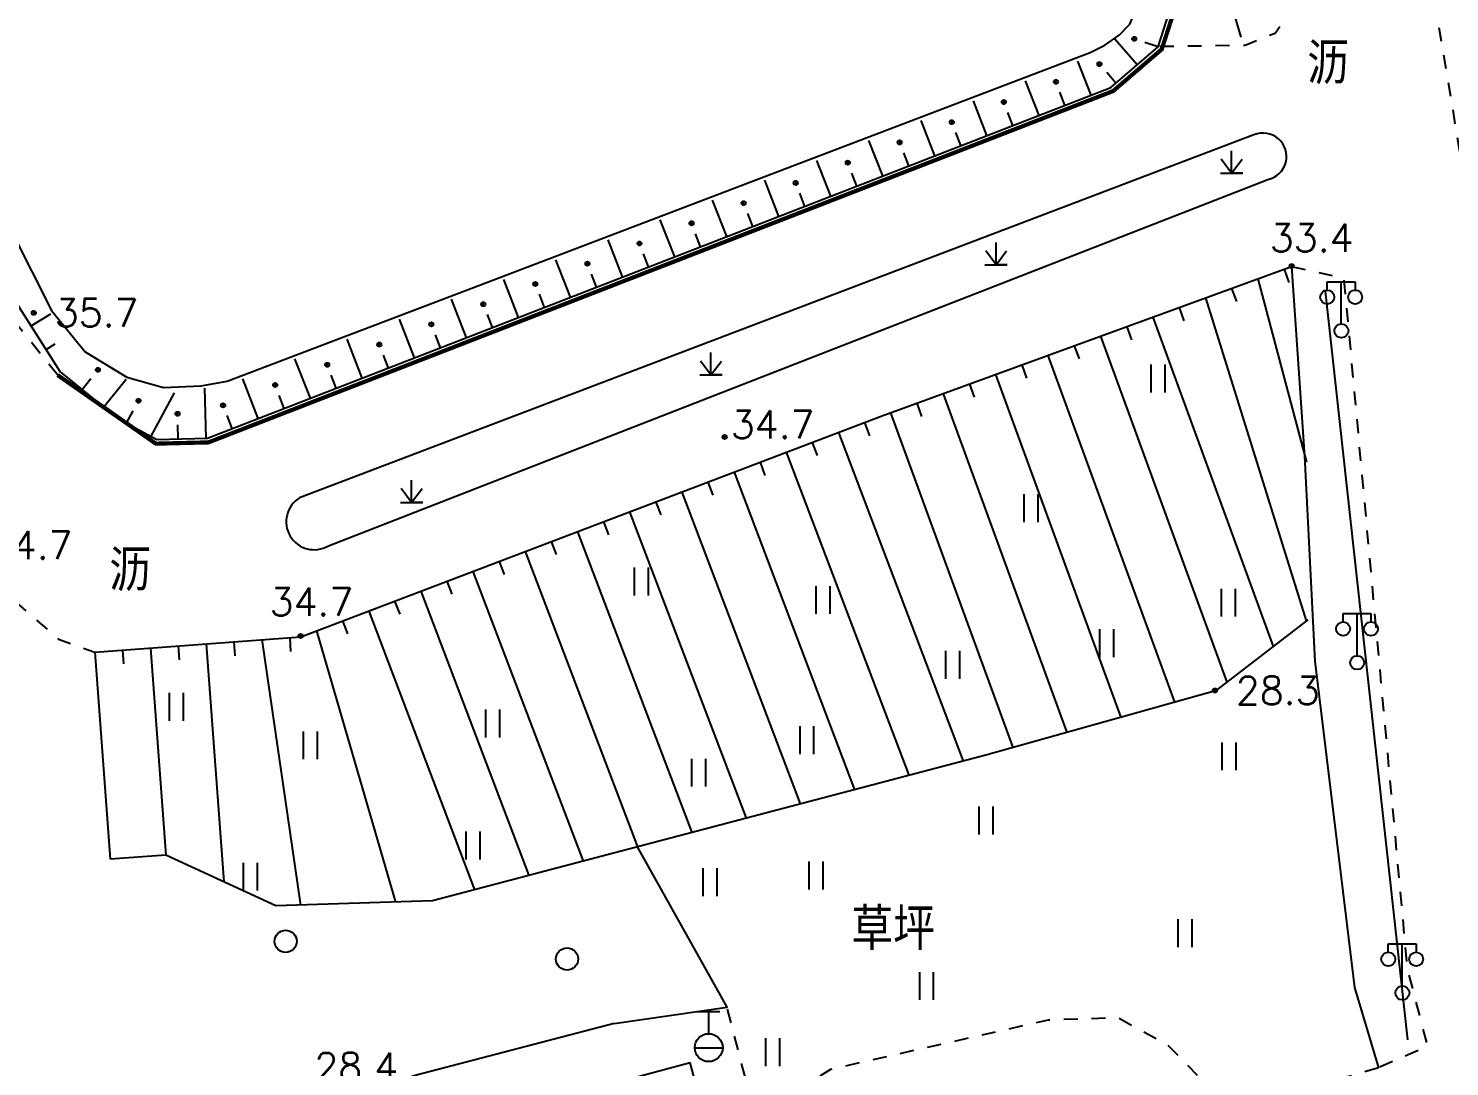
# Model space of a CAD drawing. Extents: x 115374 to 116875, y 149866 to 152432.
# Drawn here: x 115681.2 to 115783, y 151212.5 to 151286.8 of the extents above; entities that cross this region are included whole.
import ezdxf
from ezdxf.enums import TextEntityAlignment as Align

# ---------------------------------------------------------------- set-up
doc = ezdxf.new("R2010")
doc.units = 0
doc.header["$MEASUREMENT"] = 0
doc.header["$PDMODE"] = 32
doc.header["$PDSIZE"] = 0.3
doc.linetypes.add('X6', pattern=[2, 1, -1])
doc.layers.get('0').update_dxf_attribs({"linetype": 'CONTINUOUS'})
for name, color, linetype in [('DLDW', 14, 'CONTINUOUS'), ('DLSS', 5, 'CONTINUOUS'), ('DMTZ', 5, 'CONTINUOUS'), ('GCD', 1, 'CONTINUOUS'), ('GXYZ', 2, 'CONTINUOUS'), ('JMD', 6, 'CONTINUOUS'), ('SXSS', 5, 'CONTINUOUS'), ('YZH', 2, 'CONTINUOUS'), ('ZBTZ', 5, 'CONTINUOUS')]:
    doc.layers.add(name, color=color, linetype=linetype)
doc.styles.add('HZ', font='rs.shx', dxfattribs={"bigfont": 'hztxt.shx'})
doc.linetypes.add('X17', pattern='A,9.4,[169,symbolx.shx,S=1,R=0,X=0,Y=0.15],0.6', length=10)
doc.linetypes.add('X35', pattern='A,2,[4,symbolt.shx,S=1,R=0,X=0,Y=0],2,[28,symbolt.shx,S=1,R=0,X=0,Y=0],1e-11', length=4)
doc.linetypes.add('X4', pattern='A,0,-1e-09,[149,symbolx.shx,S=0.15,R=0,X=0,Y=0],-1.6', length=1.6)
doc.linetypes.add('X48', pattern='A,0,-1e-09,[149,symbolx.shx,S=0.15,R=0,X=0,Y=0],-1', length=1)
doc.linetypes.add('X49', pattern='A,0,[5,symbolt.shx,S=1,R=0,X=0,Y=0],-10', length=10)
doc.linetypes.add('X68', pattern='A,1,[150,symbolx.shx,S=1,R=0,X=0,Y=0],2,[153,symbolx.shx,S=1,R=0,X=0,Y=-0.8],2,[145,symbolx.shx,S=1,R=0,X=0,Y=1],0,[150,symbolx.shx,S=1,R=0,X=0,Y=0],2,[153,symbolx.shx,S=1,R=0,X=0,Y=-0.8],2,[150,symbolx.shx,S=1,R=0,X=0,Y=0],0.5,-0.5,[146,symbolx.shx,S=1,R=0,X=0,Y=0],-0.5,0.5,[153,symbolx.shx,S=1,R=0,X=0,Y=-0.8],1', length=12)

# ---------------------------------------------------------------- blocks, each defined once
blk = doc.blocks.new('GC121')
for p, q in [((-0.5, -0.64), (-0.5, 1.36)), ((0.5, -0.64), (0.5, 1.36)), ((-0.5, -0.64), (-0.5, 0.86))]:
    blk.add_line(p, q)
blk = doc.blocks.new('GC122')
blk.add_circle((0, 0), 0.8)
blk = doc.blocks.new('GC124')
for p, q in [((0, -0.8), (-0.75, 0.2)), ((0, -0.8), (0, 0.8)), ((0, -0.8), (0.75, 0.2)), ((-0.8, -0.8), (0.75, -0.8)), ((0.8, -0.8), (0, -0.8))]:
    blk.add_line(p, q)
blk = doc.blocks.new('GC133')
for p, q in [((-0.81, 2.59), (0.79, 2.59)), ((-0.01, 0.99), (-0.01, 2.59)), ((-1.01, -0.01), (0.99, -0.01))]:
    blk.add_line(p, q)
blk.add_circle((-0.01, -0.01), 1)
blk = doc.blocks.new('GC097')
for p, q in [((-1, 2.92), (-1, 3.52)), ((-1, 3.52), (1, 3.52)), ((0, 0.52), (0, 3.52)), ((1, 3.52), (1, 2.92))]:
    blk.add_line(p, q)
for centre in [(-1, 2.42), (1, 2.42), (0.01, 0)]:
    blk.add_circle(centre, 0.5)

msp = doc.modelspace()

# ---------------------------------------------------------------- linework, layer by layer
at = {"layer": 'DLSS', "linetype": 'X6', "flags": 128}
msp.add_lwpolyline([(115683.3, 151261.99), (115675.95, 151271.11), (115672.91, 151277.51), (115670.23, 151283.42), (115667.56, 151288.33), (115662.75, 151295.16), (115657.17, 151303.69), (115652.47, 151313.13), (115649.47, 151320.37), (115646.94, 151328.75), (115644.18, 151336.6), (115643.11, 151343.06), (115642.2, 151352.44), (115641.51, 151357.94), (115640.38, 151362.85), (115639.1, 151366.05), (115634.87, 151375.17), (115632.74, 151381.14), (115630.33, 151388.24), (115627.28, 151397.25), (115623.38, 151406.59), (115621.46, 151412.19), (115618.4, 151420.35), (115616.32, 151426.27), (115614.13, 151433.53), (115611.77, 151440.24), (115609.21, 151445.9), (115604.62, 151453.64), (115601.73, 151457.91), (115600.22, 151460.2), (115598.3, 151466.98), (115595.95, 151478.66), (115594.88, 151483.52), (115593.65, 151488.84), (115592.85, 151491.83), (115591.62, 151495.35), (115591.98, 151500)], dxfattribs=at)
for points, elevation in [([(115670.04, 151500), (115683.23, 151487.6), (115700.07, 151468.87), (115711.9, 151456.4), (115719.26, 151448.34), (115723.76, 151441.69), (115731.02, 151424.69), (115734.11, 151416.27), (115738.69, 151404.93), (115743.83, 151392.06), (115747.59, 151379.44), (115752.82, 151358.43), (115756.57, 151344.43), (115763.91, 151316.45), (115767.49, 151303.22), (115771.61, 151287.94), (115770.51, 151286.47), (115768.36, 151285.61), (115762.13, 151285.52)], 37.17), ([(115726.46, 151500), (115728.29, 151484.26), (115730.19, 151470.01), (115733.18, 151463.03), (115739.34, 151455.37), (115748.17, 151445.78), (115753.9, 151440.42), (115757.12, 151434.57), (115757.6, 151426.92), (115756.58, 151418.84), (115755.96, 151410.52), (115760.58, 151372.87), (115770.03, 151332.7), (115772.65, 151322.09), (115774.72, 151313.62), (115776.39, 151309.61), (115782.16, 151287.42), (115786.54, 151261.18), (115786.6, 151256.7)], 43.07), ([(115672.07, 151269.81), (115675.77, 151258.14), (115676.86, 151249.8), (115678.42, 151247.37), (115683.35, 151243.08), (115685.96, 151242.14)], 35.13), ([(115771.68, 151269.77), (115775.43, 151268.95), (115779.97, 151219.53), (115781.42, 151213.91), (115777.91, 151212.36)], 26.58), ([(115777.91, 151212.36), (115769.24, 151209.83), (115766.47, 151210.27), (115762.87, 151213.95), (115759.24, 151215.95), (115754.26, 151215.78), (115738.67, 151212.25), (115735.92, 151210.52), (115733.4, 151208.44), (115731.25, 151216.72)], 20.35)]:
    msp.add_lwpolyline(points, dxfattribs=dict(at, elevation=elevation))
at = {"layer": 'DMTZ', "linetype": 'Continuous'}
for p, q in [((115760.62, 151284.21), (115759.03, 151286.06)), ((115760.62, 151284.21), (115759.03, 151286.06)), ((115760.62, 151284.21), (115759.03, 151286.06)), ((115760.62, 151284.21), (115759.03, 151286.06)), ((115762.13, 151285.52), (115761.18, 151285.83)), ((115762.13, 151285.52), (115761.18, 151285.83)), ((115762.13, 151285.52), (115761.18, 151285.83)), ((115762.13, 151285.52), (115761.18, 151285.83)), ((115757.33, 151282.05), (115756.38, 151284.49)), ((115757.33, 151282.05), (115756.38, 151284.49)), ((115757.33, 151282.05), (115756.38, 151284.49)), ((115757.33, 151282.05), (115756.38, 151284.49)), ((115753.6, 151280.6), (115752.64, 151283.07)), ((115753.6, 151280.6), (115752.64, 151283.07)), ((115753.6, 151280.6), (115752.64, 151283.07)), ((115753.6, 151280.6), (115752.64, 151283.07)), ((115759.11, 151282.91), (115758.46, 151283.67)), ((115759.11, 151282.91), (115758.46, 151283.67)), ((115759.11, 151282.91), (115758.46, 151283.67)), ((115759.11, 151282.91), (115758.46, 151283.67)), ((115755.46, 151281.32), (115755.1, 151282.26)), ((115755.46, 151281.32), (115755.1, 151282.26)), ((115755.46, 151281.32), (115755.1, 151282.26)), ((115755.46, 151281.32), (115755.1, 151282.26)), ((115749.87, 151279.15), (115748.9, 151281.64)), ((115749.87, 151279.15), (115748.9, 151281.64)), ((115749.87, 151279.15), (115748.9, 151281.64)), ((115749.87, 151279.15), (115748.9, 151281.64)), ((115746.14, 151277.7), (115745.16, 151280.22)), ((115746.14, 151277.7), (115745.16, 151280.22)), ((115746.14, 151277.7), (115745.16, 151280.22)), ((115746.14, 151277.7), (115745.16, 151280.22)), ((115751.73, 151279.88), (115751.37, 151280.81)), ((115751.73, 151279.88), (115751.37, 151280.81)), ((115751.73, 151279.88), (115751.37, 151280.81)), ((115751.73, 151279.88), (115751.37, 151280.81)), ((115748, 151278.43), (115747.64, 151279.36)), ((115748, 151278.43), (115747.64, 151279.36)), ((115748, 151278.43), (115747.64, 151279.36)), ((115748, 151278.43), (115747.64, 151279.36)), ((115742.41, 151276.26), (115741.42, 151278.8)), ((115742.41, 151276.26), (115741.42, 151278.8)), ((115742.41, 151276.26), (115741.42, 151278.8)), ((115742.41, 151276.26), (115741.42, 151278.8)), ((115738.68, 151274.81), (115737.69, 151277.37)), ((115738.68, 151274.81), (115737.69, 151277.37)), ((115738.68, 151274.81), (115737.69, 151277.37)), ((115738.68, 151274.81), (115737.69, 151277.37)), ((115744.28, 151276.98), (115743.91, 151277.91)), ((115744.28, 151276.98), (115743.91, 151277.91)), ((115744.28, 151276.98), (115743.91, 151277.91)), ((115744.28, 151276.98), (115743.91, 151277.91)), ((115734.95, 151273.36), (115733.95, 151275.95)), ((115734.95, 151273.36), (115733.95, 151275.95)), ((115734.95, 151273.36), (115733.95, 151275.95)), ((115734.95, 151273.36), (115733.95, 151275.95)), ((115740.55, 151275.53), (115740.18, 151276.46)), ((115740.55, 151275.53), (115740.18, 151276.46)), ((115740.55, 151275.53), (115740.18, 151276.46)), ((115740.55, 151275.53), (115740.18, 151276.46)), ((115736.82, 151274.08), (115736.46, 151275.02)), ((115736.82, 151274.08), (115736.46, 151275.02)), ((115736.82, 151274.08), (115736.46, 151275.02)), ((115736.82, 151274.08), (115736.46, 151275.02)), ((115731.23, 151271.91), (115730.21, 151274.53)), ((115731.23, 151271.91), (115730.21, 151274.53)), ((115731.23, 151271.91), (115730.21, 151274.53)), ((115731.23, 151271.91), (115730.21, 151274.53)), ((115727.5, 151270.46), (115726.47, 151273.11)), ((115727.5, 151270.46), (115726.47, 151273.11)), ((115727.5, 151270.46), (115726.47, 151273.11)), ((115727.5, 151270.46), (115726.47, 151273.11)), ((115733.09, 151272.64), (115732.73, 151273.57)), ((115733.09, 151272.64), (115732.73, 151273.57)), ((115733.09, 151272.64), (115732.73, 151273.57)), ((115733.09, 151272.64), (115732.73, 151273.57)), ((115729.36, 151271.19), (115729, 151272.12)), ((115729.36, 151271.19), (115729, 151272.12)), ((115729.36, 151271.19), (115729, 151272.12)), ((115729.36, 151271.19), (115729, 151272.12)), ((115723.77, 151269.02), (115722.73, 151271.68)), ((115723.77, 151269.02), (115722.73, 151271.68)), ((115723.77, 151269.02), (115722.73, 151271.68)), ((115723.77, 151269.02), (115722.73, 151271.68)), ((115720.04, 151267.57), (115718.99, 151270.26)), ((115720.04, 151267.57), (115718.99, 151270.26)), ((115720.04, 151267.57), (115718.99, 151270.26)), ((115720.04, 151267.57), (115718.99, 151270.26)), ((115725.63, 151269.74), (115725.27, 151270.67)), ((115725.63, 151269.74), (115725.27, 151270.67)), ((115725.63, 151269.74), (115725.27, 151270.67)), ((115725.63, 151269.74), (115725.27, 151270.67)), ((115716.31, 151266.12), (115715.26, 151268.84)), ((115716.31, 151266.12), (115715.26, 151268.84)), ((115716.31, 151266.12), (115715.26, 151268.84)), ((115716.31, 151266.12), (115715.26, 151268.84)), ((115721.9, 151268.29), (115721.54, 151269.22)), ((115721.9, 151268.29), (115721.54, 151269.22)), ((115721.9, 151268.29), (115721.54, 151269.22)), ((115721.9, 151268.29), (115721.54, 151269.22)), ((115769.27, 151268.89), (115772.75, 151255.76)), ((115769.27, 151268.89), (115772.75, 151255.76)), ((115769.27, 151268.89), (115772.75, 151255.76)), ((115769.27, 151268.89), (115772.75, 151255.76)), ((115771.15, 151269.57), (115771.5, 151268.63)), ((115771.15, 151269.57), (115771.5, 151268.63)), ((115771.15, 151269.57), (115771.5, 151268.63)), ((115771.15, 151269.57), (115771.5, 151268.63)), ((115718.17, 151266.84), (115717.81, 151267.78)), ((115718.17, 151266.84), (115717.81, 151267.78)), ((115718.17, 151266.84), (115717.81, 151267.78)), ((115718.17, 151266.84), (115717.81, 151267.78)), ((115767.4, 151268.2), (115767.74, 151267.26)), ((115767.4, 151268.2), (115767.74, 151267.26)), ((115767.4, 151268.2), (115767.74, 151267.26)), ((115767.4, 151268.2), (115767.74, 151267.26)), ((115712.58, 151264.67), (115711.52, 151267.42)), ((115712.58, 151264.67), (115711.52, 151267.42)), ((115712.58, 151264.67), (115711.52, 151267.42)), ((115712.58, 151264.67), (115711.52, 151267.42)), ((115763.64, 151266.83), (115763.98, 151265.89)), ((115763.64, 151266.83), (115763.98, 151265.89)), ((115763.64, 151266.83), (115763.98, 151265.89)), ((115763.64, 151266.83), (115763.98, 151265.89)), ((115765.52, 151267.52), (115772.73, 151244.39)), ((115765.52, 151267.52), (115772.73, 151244.39)), ((115765.52, 151267.52), (115772.73, 151244.39)), ((115765.52, 151267.52), (115772.73, 151244.39)), ((115681.39, 151265.51), (115682.82, 151266.39)), ((115681.39, 151265.51), (115682.82, 151266.39)), ((115681.39, 151265.51), (115682.82, 151266.39)), ((115681.39, 151265.51), (115682.82, 151266.39)), ((115708.85, 151263.22), (115707.78, 151265.99)), ((115708.85, 151263.22), (115707.78, 151265.99)), ((115708.85, 151263.22), (115707.78, 151265.99)), ((115708.85, 151263.22), (115707.78, 151265.99)), ((115714.45, 151265.4), (115714.08, 151266.33)), ((115714.45, 151265.4), (115714.08, 151266.33)), ((115714.45, 151265.4), (115714.08, 151266.33)), ((115714.45, 151265.4), (115714.08, 151266.33)), ((115761.76, 151266.14), (115770.37, 151242.56)), ((115761.76, 151266.14), (115770.37, 151242.56)), ((115761.76, 151266.14), (115770.37, 151242.56)), ((115761.76, 151266.14), (115770.37, 151242.56)), ((115710.72, 151263.95), (115710.36, 151264.88)), ((115710.72, 151263.95), (115710.36, 151264.88)), ((115710.72, 151263.95), (115710.36, 151264.88)), ((115710.72, 151263.95), (115710.36, 151264.88)), ((115758, 151264.77), (115767.05, 151239.99)), ((115758, 151264.77), (115767.05, 151239.99)), ((115758, 151264.77), (115767.05, 151239.99)), ((115758, 151264.77), (115767.05, 151239.99)), ((115759.88, 151265.46), (115760.22, 151264.52)), ((115759.88, 151265.46), (115760.22, 151264.52)), ((115759.88, 151265.46), (115760.22, 151264.52)), ((115759.88, 151265.46), (115760.22, 151264.52)), ((115682.47, 151263.83), (115683.11, 151264.22)), ((115682.47, 151263.83), (115683.11, 151264.22)), ((115682.47, 151263.83), (115683.11, 151264.22)), ((115682.47, 151263.83), (115683.11, 151264.22)), ((115705.12, 151261.78), (115704.04, 151264.57)), ((115705.12, 151261.78), (115704.04, 151264.57)), ((115705.12, 151261.78), (115704.04, 151264.57)), ((115705.12, 151261.78), (115704.04, 151264.57)), ((115756.12, 151264.09), (115756.47, 151263.15)), ((115756.12, 151264.09), (115756.47, 151263.15)), ((115756.12, 151264.09), (115756.47, 151263.15)), ((115756.12, 151264.09), (115756.47, 151263.15)), ((115701.4, 151260.33), (115700.3, 151263.15)), ((115701.4, 151260.33), (115700.3, 151263.15)), ((115701.4, 151260.33), (115700.3, 151263.15)), ((115701.4, 151260.33), (115700.3, 151263.15)), ((115706.99, 151262.5), (115706.63, 151263.43)), ((115706.99, 151262.5), (115706.63, 151263.43)), ((115706.99, 151262.5), (115706.63, 151263.43)), ((115706.99, 151262.5), (115706.63, 151263.43)), ((115752.37, 151262.72), (115752.71, 151261.78)), ((115752.37, 151262.72), (115752.71, 151261.78)), ((115752.37, 151262.72), (115752.71, 151261.78)), ((115752.37, 151262.72), (115752.71, 151261.78)), ((115754.24, 151263.4), (115763.31, 151238.56)), ((115754.24, 151263.4), (115763.31, 151238.56)), ((115754.24, 151263.4), (115763.31, 151238.56)), ((115754.24, 151263.4), (115763.31, 151238.56)), ((115685.05, 151260.97), (115685.67, 151261.75)), ((115685.05, 151260.97), (115685.67, 151261.75)), ((115685.05, 151260.97), (115685.67, 151261.75)), ((115685.05, 151260.97), (115685.67, 151261.75)), ((115686.6, 151259.71), (115688.2, 151261.69)), ((115686.6, 151259.71), (115688.2, 151261.69)), ((115686.6, 151259.71), (115688.2, 151261.69)), ((115686.6, 151259.71), (115688.2, 151261.69)), ((115697.67, 151258.88), (115696.56, 151261.72)), ((115697.67, 151258.88), (115696.56, 151261.72)), ((115697.67, 151258.88), (115696.56, 151261.72)), ((115697.67, 151258.88), (115696.56, 151261.72)), ((115703.26, 151261.05), (115702.9, 151261.98)), ((115703.26, 151261.05), (115702.9, 151261.98)), ((115703.26, 151261.05), (115702.9, 151261.98)), ((115703.26, 151261.05), (115702.9, 151261.98)), ((115750.49, 151262.03), (115759.45, 151237.47)), ((115750.49, 151262.03), (115759.45, 151237.47)), ((115750.49, 151262.03), (115759.45, 151237.47)), ((115750.49, 151262.03), (115759.45, 151237.47)), ((115689.99, 151257.61), (115691.68, 151260.73)), ((115689.99, 151257.61), (115691.68, 151260.73)), ((115689.99, 151257.61), (115691.68, 151260.73)), ((115689.99, 151257.61), (115691.68, 151260.73)), ((115693.93, 151257.47), (115693.85, 151261.06)), ((115693.93, 151257.47), (115693.85, 151261.06)), ((115693.93, 151257.47), (115693.85, 151261.06)), ((115693.93, 151257.47), (115693.85, 151261.06)), ((115746.73, 151260.66), (115755.59, 151236.39)), ((115746.73, 151260.66), (115755.59, 151236.39)), ((115746.73, 151260.66), (115755.59, 151236.39)), ((115746.73, 151260.66), (115755.59, 151236.39)), ((115748.61, 151261.34), (115748.95, 151260.41)), ((115748.61, 151261.34), (115748.95, 151260.41)), ((115748.61, 151261.34), (115748.95, 151260.41)), ((115748.61, 151261.34), (115748.95, 151260.41)), ((115699.53, 151259.6), (115699.17, 151260.54)), ((115699.53, 151259.6), (115699.17, 151260.54)), ((115699.53, 151259.6), (115699.17, 151260.54)), ((115699.53, 151259.6), (115699.17, 151260.54)), ((115744.85, 151259.97), (115745.19, 151259.03)), ((115744.85, 151259.97), (115745.19, 151259.03)), ((115744.85, 151259.97), (115745.19, 151259.03)), ((115744.85, 151259.97), (115745.19, 151259.03)), ((115688.23, 151258.56), (115688.71, 151259.44)), ((115688.23, 151258.56), (115688.71, 151259.44)), ((115688.23, 151258.56), (115688.71, 151259.44)), ((115688.23, 151258.56), (115688.71, 151259.44)), ((115695.8, 151258.16), (115695.44, 151259.09)), ((115695.8, 151258.16), (115695.44, 151259.09)), ((115695.8, 151258.16), (115695.44, 151259.09)), ((115695.8, 151258.16), (115695.44, 151259.09)), ((115741.1, 151258.59), (115741.45, 151257.65)), ((115741.1, 151258.59), (115741.45, 151257.65)), ((115741.1, 151258.59), (115741.45, 151257.65)), ((115741.1, 151258.59), (115741.45, 151257.65)), ((115742.97, 151259.29), (115751.72, 151235.31)), ((115742.97, 151259.29), (115751.72, 151235.31)), ((115742.97, 151259.29), (115751.72, 151235.31)), ((115742.97, 151259.29), (115751.72, 151235.31)), ((115691.93, 151257.42), (115691.91, 151258.42)), ((115691.93, 151257.42), (115691.91, 151258.42)), ((115691.93, 151257.42), (115691.91, 151258.42)), ((115691.93, 151257.42), (115691.91, 151258.42)), ((115739.23, 151257.88), (115748.17, 151234.34)), ((115739.23, 151257.88), (115748.17, 151234.34)), ((115739.23, 151257.88), (115748.17, 151234.34)), ((115739.23, 151257.88), (115748.17, 151234.34)), ((115737.36, 151257.17), (115737.71, 151256.23)), ((115737.36, 151257.17), (115737.71, 151256.23)), ((115737.36, 151257.17), (115737.71, 151256.23)), ((115737.36, 151257.17), (115737.71, 151256.23)), ((115733.62, 151255.75), (115733.97, 151254.81)), ((115733.62, 151255.75), (115733.97, 151254.81)), ((115733.62, 151255.75), (115733.97, 151254.81)), ((115733.62, 151255.75), (115733.97, 151254.81)), ((115735.49, 151256.46), (115744.28, 151233.32)), ((115735.49, 151256.46), (115744.28, 151233.32)), ((115735.49, 151256.46), (115744.28, 151233.32)), ((115735.49, 151256.46), (115744.28, 151233.32)), ((115731.75, 151255.04), (115740.39, 151232.29)), ((115731.75, 151255.04), (115740.39, 151232.29)), ((115731.75, 151255.04), (115740.39, 151232.29)), ((115731.75, 151255.04), (115740.39, 151232.29)), ((115728.01, 151253.61), (115736.5, 151231.27)), ((115728.01, 151253.61), (115736.5, 151231.27)), ((115728.01, 151253.61), (115736.5, 151231.27)), ((115728.01, 151253.61), (115736.5, 151231.27)), ((115729.88, 151254.32), (115730.24, 151253.39)), ((115729.88, 151254.32), (115730.24, 151253.39)), ((115729.88, 151254.32), (115730.24, 151253.39)), ((115729.88, 151254.32), (115730.24, 151253.39)), ((115726.14, 151252.9), (115726.5, 151251.97)), ((115726.14, 151252.9), (115726.5, 151251.97)), ((115726.14, 151252.9), (115726.5, 151251.97)), ((115726.14, 151252.9), (115726.5, 151251.97)), ((115722.4, 151251.48), (115722.76, 151250.55)), ((115722.4, 151251.48), (115722.76, 151250.55)), ((115722.4, 151251.48), (115722.76, 151250.55)), ((115722.4, 151251.48), (115722.76, 151250.55)), ((115724.27, 151252.19), (115732.61, 151230.24)), ((115724.27, 151252.19), (115732.61, 151230.24)), ((115724.27, 151252.19), (115732.61, 151230.24)), ((115724.27, 151252.19), (115732.61, 151230.24)), ((115720.53, 151250.77), (115728.72, 151229.22)), ((115720.53, 151250.77), (115728.72, 151229.22)), ((115720.53, 151250.77), (115728.72, 151229.22)), ((115720.53, 151250.77), (115728.72, 151229.22)), ((115718.66, 151250.06), (115719.02, 151249.13)), ((115718.66, 151250.06), (115719.02, 151249.13)), ((115718.66, 151250.06), (115719.02, 151249.13)), ((115718.66, 151250.06), (115719.02, 151249.13)), ((115714.92, 151248.64), (115715.28, 151247.71)), ((115714.92, 151248.64), (115715.28, 151247.71)), ((115714.92, 151248.64), (115715.28, 151247.71)), ((115714.92, 151248.64), (115715.28, 151247.71)), ((115716.79, 151249.35), (115724.83, 151228.19)), ((115716.79, 151249.35), (115724.83, 151228.19)), ((115716.79, 151249.35), (115724.83, 151228.19)), ((115716.79, 151249.35), (115724.83, 151228.19)), ((115713.05, 151247.93), (115720.94, 151227.17)), ((115713.05, 151247.93), (115720.94, 151227.17)), ((115713.05, 151247.93), (115720.94, 151227.17)), ((115713.05, 151247.93), (115720.94, 151227.17)), ((115709.31, 151246.51), (115717.05, 151226.14)), ((115709.31, 151246.51), (115717.05, 151226.14)), ((115711.18, 151247.22), (115711.54, 151246.29)), ((115711.18, 151247.22), (115711.54, 151246.29)), ((115711.18, 151247.22), (115711.54, 151246.29)), ((115711.18, 151247.22), (115711.54, 151246.29)), ((115707.44, 151245.8), (115707.8, 151244.87)), ((115707.44, 151245.8), (115707.8, 151244.87)), ((115707.44, 151245.8), (115707.8, 151244.87)), ((115707.44, 151245.8), (115707.8, 151244.87)), ((115703.71, 151244.38), (115704.06, 151243.45)), ((115703.71, 151244.38), (115704.06, 151243.45)), ((115703.71, 151244.38), (115704.06, 151243.45)), ((115703.71, 151244.38), (115704.06, 151243.45)), ((115705.58, 151245.09), (115713.16, 151225.12)), ((115705.58, 151245.09), (115713.16, 151225.12)), ((115705.58, 151245.09), (115713.16, 151225.12)), ((115705.58, 151245.09), (115713.16, 151225.12)), ((115701.84, 151243.67), (115707.5, 151224.24)), ((115687.95, 151242.29), (115688.02, 151241.3)), ((115687.95, 151242.29), (115688.02, 151241.3)), ((115687.95, 151242.29), (115688.02, 151241.3)), ((115687.95, 151242.29), (115688.02, 151241.3)), ((115689.94, 151242.44), (115691.05, 151227.6)), ((115689.94, 151242.44), (115691.05, 151227.6)), ((115689.94, 151242.44), (115691.05, 151227.6)), ((115689.94, 151242.44), (115691.05, 151227.6)), ((115691.94, 151242.59), (115692.01, 151241.59)), ((115691.94, 151242.59), (115692.01, 151241.59)), ((115691.94, 151242.59), (115692.01, 151241.59)), ((115691.94, 151242.59), (115692.01, 151241.59)), ((115693.93, 151242.74), (115695.2, 151225.69)), ((115693.93, 151242.74), (115695.2, 151225.69)), ((115693.93, 151242.74), (115695.2, 151225.69)), ((115693.93, 151242.74), (115695.2, 151225.69)), ((115695.93, 151242.89), (115696, 151241.89)), ((115695.93, 151242.89), (115696, 151241.89)), ((115695.93, 151242.89), (115696, 151241.89)), ((115695.93, 151242.89), (115696, 151241.89)), ((115697.92, 151243.04), (115700.7, 151224.02)), ((115697.92, 151243.04), (115700.7, 151224.02)), ((115697.92, 151243.04), (115700.7, 151224.02)), ((115697.92, 151243.04), (115700.7, 151224.02)), ((115699.92, 151243.19), (115699.99, 151242.19)), ((115699.92, 151243.19), (115699.99, 151242.19)), ((115699.92, 151243.19), (115699.99, 151242.19)), ((115699.92, 151243.19), (115699.99, 151242.19)), ((115685.96, 151242.14), (115687.06, 151227.31)), ((115685.96, 151242.14), (115687.06, 151227.31)), ((115685.96, 151242.14), (115687.06, 151227.31)), ((115685.96, 151242.14), (115687.06, 151227.31))]:
    msp.add_line(p, q, dxfattribs=at)
at = {"layer": 'DMTZ', "linetype": 'Continuous', "flags": 128}
for points in [[(115623.74, 151415.88), (115629.55, 151401.36), (115634.29, 151389.24), (115636.21, 151385.85), (115638.77, 151378.85), (115641.7, 151371.33), (115643.83, 151362.16), (115645.04, 151352.8), (115645.24, 151341.48), (115646.46, 151335.71), (115650.78, 151324.15), (115651.8, 151321.59), (115655.51, 151312.97), (115660.47, 151304.35), (115667.92, 151291.49), (115672.41, 151283.1), (115674.77, 151275.9), (115683.49, 151262.23)], [(115685.96, 151242.14), (115700.71, 151243.24), (115742.3, 151259.04), (115771.68, 151269.77)]]:
    msp.add_lwpolyline(points, dxfattribs=at)
at = {"layer": 'DMTZ', "linetype": 'Continuous', "elevation": 5, "flags": 128}
msp.add_lwpolyline([(115683.49, 151262.23), (115687.62, 151258.89), (115690.41, 151257.39), (115694.04, 151257.47), (115758.75, 151282.6), (115762.13, 151285.51), (115763.36, 151289.33)], dxfattribs=at)
at = {"layer": 'DMTZ', "linetype": 'X48', "flags": 128}
msp.add_lwpolyline([(115772.85, 151244.47), (115766.24, 151239.38), (115749.78, 151234.77), (115710.14, 151224.32), (115698.94, 151223.96), (115691.05, 151227.6), (115687.06, 151227.31)], dxfattribs=at)
at = {"layer": 'DMTZ', "linetype": 'X35', "elevation": 62.72, "flags": 128}
msp.add_lwpolyline([(115723.16, 151215.55), (115708.92, 151211.81), (115706.34, 151210.9), (115700.69, 151205.74), (115696.71, 151203.28), (115691.02, 151200.95), (115689.26, 151199.07), (115688.98, 151196.86), (115694.86, 151174.65), (115695.86, 151173.45), (115698.59, 151172.56), (115705.16, 151171.74), (115708.68, 151170.6), (115718.91, 151166.94), (115719.29, 151166.84), (115721.17, 151166.27), (115722.48, 151166.5), (115730.82, 151168.77), (115736.89, 151170.53)], dxfattribs=at)
at = {"layer": 'DMTZ', "linetype": 'Continuous'}
for p in [(115760.42, 151286.08), (115757.93, 151284.27), (115754.81, 151283), (115751.08, 151281.55), (115747.35, 151280.11), (115743.62, 151278.66), (115739.9, 151277.21), (115736.17, 151275.76), (115732.44, 151274.31), (115728.71, 151272.87), (115724.98, 151271.42), (115721.25, 151269.97), (115717.52, 151268.52), (115713.79, 151267.07), (115710.07, 151265.63), (115706.34, 151264.18), (115702.61, 151262.73), (115686.18, 151262.37), (115698.88, 151261.28), (115689.09, 151260.15), (115695.15, 151259.83), (115691.89, 151259.22)]:
    msp.add_point(p, dxfattribs=at)
at = {"layer": 'GCD', "linetype": 'Continuous'}
for p in [(115771.7, 151269.8, 33.43), (115681.59, 151266.45, 35.74), (115731.08, 151257.56, 34.74), (115700.7, 151243.3, 34.68), (115766.2, 151239.4, 28.3)]:
    msp.add_point(p, dxfattribs=at)
at = {"layer": 'JMD', "linetype": 'Continuous', "flags": 128}
msp.add_lwpolyline([(115709.68, 151202.34), (115702.35, 151200.37), (115703.76, 151195.14), (115704.47, 151192.49), (115709.16, 151175.1), (115714.28, 151176.48), (115714.99, 151173.85), (115720.53, 151175.26), (115721.86, 151170.34), (115738.79, 151174.9), (115735.28, 151187.95), (115718.34, 151183.39), (115715.2, 151195.04), (115732.16, 151199.62), (115728.62, 151212.73), (115708.39, 151207.27), (115709.68, 151202.34)], close=True, dxfattribs=at)
at = {"layer": 'SXSS', "linetype": 'Continuous', "flags": 128}
msp.add_lwpolyline([(115680.09, 151272.11), (115682.86, 151266.63), (115685.28, 151263.65), (115688.25, 151261.85), (115690.89, 151261.1), (115693.57, 151261.22), (115695.43, 151261.56), (115713.6, 151268.47), (115732.58, 151275.7), (115755.57, 151284.45), (115757.27, 151285.1), (115758.31, 151285.62), (115759.35, 151286.34), (115760.1, 151287.13), (115760.49, 151288.03), (115760.77, 151288.78), (115760.98, 151289.57), (115760.98, 151290.11), (115760.85, 151290.67), (115759.76, 151293.4), (115752.02, 151306.85), (115738.72, 151329.75), (115722.68, 151357.19), (115714.35, 151371.19)], dxfattribs=at)
at = {"layer": 'YZH', "linetype": 'X68', "flags": 128}
msp.add_lwpolyline([(115747.16, 151368.41), (115746.66, 151368.26), (115751.19, 151348.93), (115751.46, 151347.82), (115760.68, 151313.64), (115765.45, 151295.58), (115767.41, 151288.4), (115768.05, 151286.21)], dxfattribs=at)
at = {"layer": 'YZH', "linetype": 'X17', "const_width": 0.3, "flags": 128}
msp.add_lwpolyline([(115683.3, 151261.99), (115690.33, 151257.08), (115694.1, 151257.17), (115758.91, 151282.34), (115762.39, 151285.33), (115763.77, 151289.61)], dxfattribs=at)
at = {"layer": 'ZBTZ', "linetype": 'Continuous', "elevation": 62.21, "flags": 128}
msp.add_lwpolyline([(115700.63, 151253.2, 0.991313), (115702.69, 151249.76), (115770, 151276, 1.094487), (115769, 151279.2)], format="xyb", close=True, dxfattribs=at)
at = {"layer": 'ZBTZ', "linetype": 'Continuous', "elevation": 26.58, "flags": 128}
msp.add_lwpolyline([(115771.68, 151269.77), (115772.62, 151256.18), (115773.36, 151241.5), (115776.21, 151218.13), (115777.91, 151212.36)], dxfattribs=at)
at = {"layer": 'ZBTZ', "linetype": 'X49', "flags": 128}
msp.add_lwpolyline([(115774.11, 151268.01), (115780, 151214.37)], dxfattribs=at)
at = {"layer": 'ZBTZ', "linetype": 'X4', "elevation": 62.72, "flags": 128}
msp.add_lwpolyline([(115723.16, 151215.55), (115731.25, 151216.72), (115724.83, 151228.19)], dxfattribs=at)

# ---------------------------------------------------------------- block references
at = {"layer": 'DLDW', "linetype": 'Continuous'}
for p in [(115775.25, 151265.16, 26.03), (115776.38, 151241.39, -73.64), (115779.62, 151217.73)]:
    msp.add_blockref('GC097', p, dxfattribs=at)
at = {"layer": 'GXYZ', "linetype": 'Continuous'}
msp.add_blockref('GC133', (115729.95, 151213.82, 62.28), dxfattribs=at)
at = {"layer": 'ZBTZ', "linetype": 'Continuous'}
for name, p in [('GC124', (115767.4, 151277.25, 34.08)), ('GC124', (115750.53, 151270.7)), ('GC124', (115730.1, 151262.8)), ('GC121', (115762.13, 151261.38)), ('GC124', (115708.65, 151253.67)), ('GC121', (115753.04, 151252.1)), ('GC121', (115725.13, 151246.84)), ('GC121', (115738.14, 151245.52)), ('GC121', (115767.17, 151245.33)), ('GC121', (115758.46, 151242.43)), ('GC121', (115747.43, 151240.88)), ('GC121', (115691.82, 151237.87)), ('GC121', (115714.47, 151236.68)), ('GC121', (115701.41, 151235.11)), ('GC121', (115736.98, 151235.47)), ('GC121', (115767.23, 151234.32)), ('GC121', (115729.23, 151233.15)), ('GC121', (115749.82, 151229.73)), ('GC121', (115713.07, 151227.93)), ('GC121', (115697.11, 151225.7)), ('GC121', (115737.64, 151225.78)), ('GC121', (115730.04, 151225.3)), ('GC121', (115764.07, 151221.66)), ('GC122', (115699.63, 151221.43)), ('GC122', (115719.79, 151220.16)), ('GC121', (115745.55, 151217.87)), ('GC121', (115734.54, 151213.13))]:
    msp.add_blockref(name, p, dxfattribs=at)

# ---------------------------------------------------------------- texts
at = {"layer": 'DLSS', "linetype": 'Continuous', "style": 'HZ'}
for p in [(115774.31, 151284.44), (115688.49, 151248.12)]:
    msp.add_text('沥', height=3, dxfattribs=at).set_placement(p, align=Align.MIDDLE)
at = {"layer": 'GCD', "linetype": 'Continuous', "style": 'HZ'}
for s, p in [('33.4', (115770.13, 151270.83, 33.43)), ('35.7', (115683.09, 151265.45, 35.74)), ('34.7', (115731.52, 151257.45, 34.74)), ('34.7', (115678.36, 151248.8, 34.72)), ('34.7', (115698.48, 151244.75, 34.68)), ('28.3', (115767.7, 151238.4, 28.3)), ('28.4', (115701.69, 151211.43, 28.43))]:
    msp.add_text(s, height=2, dxfattribs=at).set_placement(p)
at = {"layer": 'ZBTZ', "linetype": 'Continuous', "style": 'HZ'}
msp.add_text('草坪', height=3, dxfattribs=at).set_placement((115743.15, 151222.46), align=Align.MIDDLE)

doc.saveas('drawing.dxf')
